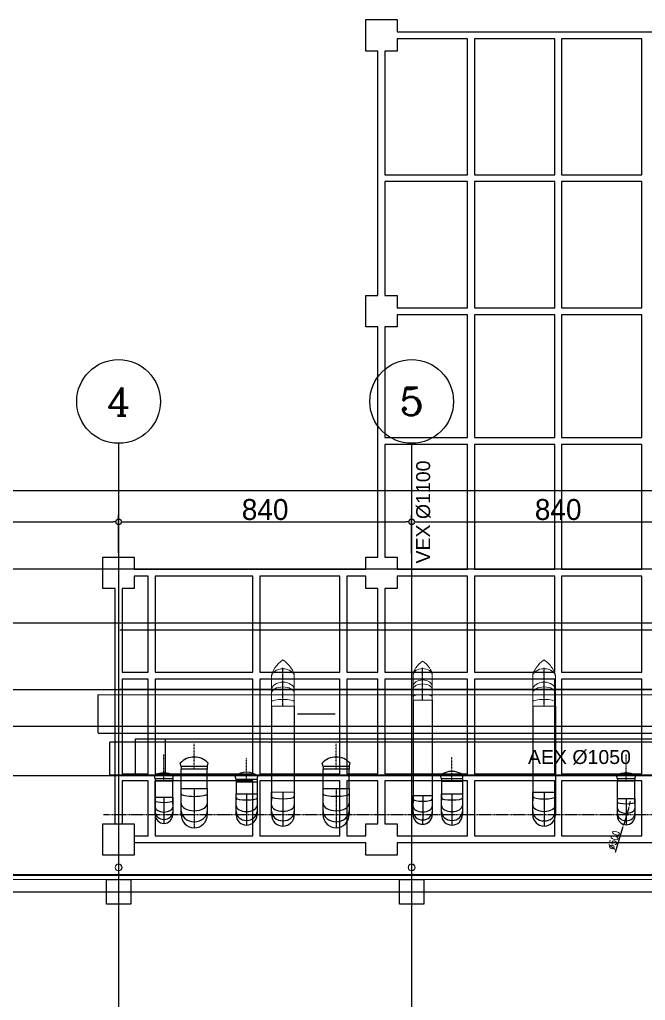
# Model space of a CAD drawing. Extents: x -3450 to 27857, y -1288 to 11880.
# Drawn here: x 2356 to 4150, y 8689 to 11499 of the extents above; entities that cross this region are included whole.
import ezdxf
from ezdxf.enums import TextEntityAlignment as Align

# ---------------------------------------------------------------- set-up
doc = ezdxf.new("R2010")
doc.units = 0
for name, pattern in [('188K-SM-03-F20-MECH-EQ-Y2257103$0$CENTER', [2, 1.25, -0.25, 0.25, -0.25]), ('188K-SM-03-F20-MECH-EQ-Y2257103$0$CENTER2', [1.125, 0.75, -0.125, 0.125, -0.125]), ('188K-SM-03-F20-MECH-EQ-Y2257103$0$HIDDEN', [0.375, 0.25, -0.125]), ('X-S-FAB-L20$0$COL-CEN-LIN', [3.25, 2.5, -0.25, 0.25, -0.25])]:
    doc.linetypes.add(name, pattern=pattern)
for name, color, linetype in [('188K-SM-03-F20-MECH-EQ-Y2257103$0$0-Block Center-Line', 1, '188K-SM-03-F20-MECH-EQ-Y2257103$0$CENTER'), ('188K-SM-03-F20-MECH-EQ-Y2257103$0$0-CF-AAS-AEX', 1, 'Continuous'), ('188K-SM-03-F20-MECH-EQ-Y2257103$0$0-CF-AAS-GEX', 5, 'Continuous'), ('188K-SM-03-F20-MECH-EQ-Y2257103$0$0-CF-AAS-SEX', 3, 'Continuous'), ('188K-SM-03-F20-MECH-EQ-Y2257103$0$0-CF-AAS-VEX', 6, 'Continuous'), ('188K-SM-03-F20-MECH-EQ-Y2257103$0$0-CF-AAS-平台', 40, 'Continuous'), ('188K-SM-03-F20-MECH-EQ-Y2257103$0$Block Center-Line', 1, '188K-SM-03-F20-MECH-EQ-Y2257103$0$CENTER2'), ('X-S-FAB-L20$0$0-MC', 8, 'Continuous'), ('X-S-FAB-L20$0$0-NC', 8, 'Continuous'), ('X-S-FAB-L20$0$1_l20平面圖_1_A-OBJE-MEP', 8, 'Continuous'), ('X-S-FAB-L20$0$1_l20平面圖_1_A-WALL-EX', 8, 'Continuous'), ('X-S-FAB-L20$0$A-BLOCK', 8, 'Continuous'), ('X-S-FAB-L20$0$BLOCK', 8, 'Continuous'), ('X-S-FAB-L20$0$CCL', 8, 'X-S-FAB-L20$0$COL-CEN-LIN'), ('X-S-FAB-L20$0$COL-S', 8, 'Continuous'), ('X-S-FAB-L20$0$DIM', 8, 'Continuous'), ('X-S-FAB-L20$0$Steel Frame-188K', 8, 'Continuous')]:
    doc.layers.add(name, color=color, linetype=linetype)
doc.styles.add('188K-SM-03-F20-MECH-EQ-Y2257103$0$dim-txt', font='simplex.shx', dxfattribs={"width": 0.8})
doc.styles.add('188K-SM-03-F20-MECH-EQ-Y2257103$0$Standard', font='arial.ttf')
doc.styles.add('X-S-FAB-L20$0$COL-NUM', font='romanc')
doc.styles.add('X-S-FAB-L20$0$DIM', font='', dxfattribs={"width": 0.8})
doc.styles.add('X-S-FAB-L20$0$Gen-Text', font='c2.shx', dxfattribs={"bigfont": 'chinese.shx'})
doc.styles.get('X-S-FAB-L20$0$DIM').set_extended_font_data('MingLiU')
doc.dimstyles.new('188K-SM-03-F20-MECH-EQ-Y2257103$0$80-DIM(mm)', dxfattribs={"dimscale": 80, "dimtxt": 0.25, "dimasz": 0.12, "dimexe": 0.01, "dimexo": 0.01, "dimgap": 0.05, "dimtad": 1, "dimdec": 0, "dimlfac": 10, "dimzin": 0, "dimdsep": 46, "dimtxsty": '188K-SM-03-F20-MECH-EQ-Y2257103$0$dim-txt', "dimcen": 2, "dimclrd": 220, "dimclre": 220, "dimclrt": 7, "dimadec": 0, "dimazin": 0, "dimtfac": 1, "dimtdec": 0, "dimtix": 1, "dimtmove": 2, "dimatfit": 3, "dimldrblk": '188K-SM-03-F20-MECH-EQ-Y2257103$0$_DOT', "dimfxl": 1.6, "dimtvp": 1, "dimtolj": 1, "dimtzin": 0, "dimarcsym": 0})
doc.dimstyles.new('X-S-FAB-L20$0$CIRL', dxfattribs={"dimtxt": 50, "dimasz": 25, "dimexe": 16, "dimexo": 0, "dimgap": 6, "dimtad": 1, "dimdsep": 46, "dimtxsty": 'X-S-FAB-L20$0$DIM', "dimblk": 'X-S-FAB-L20$0$_DotBlank', "dimcen": 10, "dimdle": 8, "dimclrd": 256, "dimclre": 256, "dimclrt": 6, "dimadec": 0, "dimazin": 0, "dimtfac": 1, "dimtix": 1, "dimtmove": 2, "dimatfit": 0, "dimldrblk": 'X-S-FAB-L20$0$ARROW', "dimfxl": 1, "dimtolj": 1, "dimarcsym": 0})

# ---------------------------------------------------------------- blocks, each defined once
blk = doc.blocks.new('X-S-FAB-L20$0$cn-y')
at = {"layer": 'X-S-FAB-L20$0$0-MC'}
blk.add_circle((-50, 0), 50, dxfattribs=at)
at = {"layer": 'X-S-FAB-L20$0$0-NC', "style": 'X-S-FAB-L20$0$COL-NUM'}
blk.add_attdef('GRID-Y', text='', height=50, dxfattribs=at).set_placement((-50, 0), align=Align.MIDDLE_CENTER)
blk = doc.blocks.new('X-S-FAB-L20$0$_DotBlank')
at = {"color": 0, "linetype": 'ByBlock', "lineweight": -2}
blk.add_line((-0.5, 0), (-1, 0), dxfattribs=at)
blk.add_circle((0, 0), 0.5, dxfattribs=at)
blk = doc.blocks.new('*D97')
at = {"layer": 'DefPoints', "color": 0, "transparency": 16777216}
for p in [(0, 10870), (-26160, 10780), (0, 10780)]:
    blk.add_point(p, dxfattribs=at)
at = {"layer": 'X-S-FAB-L20$0$DIM', "lineweight": -2, "transparency": 16777216}
for p, q in [((-26160, 10780), (-26160, 10890)), ((0, 10780), (0, 10890)), ((-26144, 10870), (-16, 10870))]:
    blk.add_line(p, q, dxfattribs=at)
at = {"layer": 'X-S-FAB-L20$0$DIM', "lineweight": -2, "transparency": 16777216, "xscale": 16, "yscale": 16, "zscale": 16, "rotation": 180}
blk.add_blockref('X-S-FAB-L20$0$_DotBlank', (-26160, 10870), dxfattribs=at)
at = {"layer": 'X-S-FAB-L20$0$DIM', "lineweight": -2, "transparency": 16777216, "xscale": 16, "yscale": 16, "zscale": 16}
blk.add_blockref('X-S-FAB-L20$0$_DotBlank', (0, 10870), dxfattribs=at)
at = {"layer": 'X-S-FAB-L20$0$DIM', "color": 6, "transparency": 16777216, "insert": (-13080, 10905), "char_height": 2.5, "attachment_point": 5, "style": 'X-S-FAB-L20$0$Gen-Text'}
blk.add_mtext('\\A1;{\\H24x;26160}', dxfattribs=at)
blk = doc.blocks.new('X-S-FAB-L20$0$ARROW')
at = {"color": 3}
blk.add_solid([(0, 0), (-2.4, -0.4), (-2.4, 0.4)], dxfattribs=at)
blk = doc.blocks.new('*D100')
at = {"layer": 'DefPoints', "color": 0, "transparency": 16777216}
for p in [(-23520, 10780), (-24360, 10690), (-23520, 10690)]:
    blk.add_point(p, dxfattribs=at)
at = {"layer": 'X-S-FAB-L20$0$DIM', "lineweight": -2, "transparency": 16777216}
for p, q in [((-24360, 10690), (-24360, 10800)), ((-23520, 10690), (-23520, 10800)), ((-24344, 10780), (-23536, 10780))]:
    blk.add_line(p, q, dxfattribs=at)
at = {"layer": 'X-S-FAB-L20$0$DIM', "lineweight": -2, "transparency": 16777216, "xscale": 16, "yscale": 16, "zscale": 16, "rotation": 180}
blk.add_blockref('X-S-FAB-L20$0$_DotBlank', (-24360, 10780), dxfattribs=at)
at = {"layer": 'X-S-FAB-L20$0$DIM', "lineweight": -2, "transparency": 16777216, "xscale": 16, "yscale": 16, "zscale": 16}
blk.add_blockref('X-S-FAB-L20$0$_DotBlank', (-23520, 10780), dxfattribs=at)
at = {"layer": 'X-S-FAB-L20$0$DIM', "color": 6, "transparency": 16777216, "insert": (-23940, 10815), "char_height": 2.5, "attachment_point": 5, "style": 'X-S-FAB-L20$0$Gen-Text'}
blk.add_mtext('\\A1;{\\H24x;840}', dxfattribs=at)
blk = doc.blocks.new('*D101')
at = {"layer": 'DefPoints', "color": 0, "transparency": 16777216}
for p in [(-22680, 10780), (-23520, 10690), (-22680, 10690)]:
    blk.add_point(p, dxfattribs=at)
at = {"layer": 'X-S-FAB-L20$0$DIM', "lineweight": -2, "transparency": 16777216}
for p, q in [((-23520, 10690), (-23520, 10800)), ((-22680, 10690), (-22680, 10800)), ((-23504, 10780), (-22696, 10780))]:
    blk.add_line(p, q, dxfattribs=at)
at = {"layer": 'X-S-FAB-L20$0$DIM', "lineweight": -2, "transparency": 16777216, "xscale": 16, "yscale": 16, "zscale": 16, "rotation": 180}
blk.add_blockref('X-S-FAB-L20$0$_DotBlank', (-23520, 10780), dxfattribs=at)
at = {"layer": 'X-S-FAB-L20$0$DIM', "lineweight": -2, "transparency": 16777216, "xscale": 16, "yscale": 16, "zscale": 16}
blk.add_blockref('X-S-FAB-L20$0$_DotBlank', (-22680, 10780), dxfattribs=at)
at = {"layer": 'X-S-FAB-L20$0$DIM', "color": 6, "transparency": 16777216, "insert": (-23100, 10815), "char_height": 2.5, "attachment_point": 5, "style": 'X-S-FAB-L20$0$Gen-Text'}
blk.add_mtext('\\A1;{\\H24x;840}', dxfattribs=at)
blk = doc.blocks.new('*D102')
at = {"layer": 'DefPoints', "color": 0, "transparency": 16777216}
for p in [(-21840, 10780), (-22680, 10690), (-21840, 10690)]:
    blk.add_point(p, dxfattribs=at)
at = {"layer": 'X-S-FAB-L20$0$DIM', "lineweight": -2, "transparency": 16777216}
for p, q in [((-22680, 10690), (-22680, 10800)), ((-21840, 10690), (-21840, 10800)), ((-22664, 10780), (-21856, 10780))]:
    blk.add_line(p, q, dxfattribs=at)
at = {"layer": 'X-S-FAB-L20$0$DIM', "lineweight": -2, "transparency": 16777216, "xscale": 16, "yscale": 16, "zscale": 16, "rotation": 180}
blk.add_blockref('X-S-FAB-L20$0$_DotBlank', (-22680, 10780), dxfattribs=at)
at = {"layer": 'X-S-FAB-L20$0$DIM', "lineweight": -2, "transparency": 16777216, "xscale": 16, "yscale": 16, "zscale": 16}
blk.add_blockref('X-S-FAB-L20$0$_DotBlank', (-21840, 10780), dxfattribs=at)
at = {"layer": 'X-S-FAB-L20$0$DIM', "color": 6, "transparency": 16777216, "insert": (-22260, 10815), "char_height": 2.5, "attachment_point": 5, "style": 'X-S-FAB-L20$0$Gen-Text'}
blk.add_mtext('\\A1;{\\H24x;840}', dxfattribs=at)
blk = doc.blocks.new('X-S-FAB-L20$0$鋼棚_AAS')
at = {"layer": 'X-S-FAB-L20$0$Steel Frame-188K'}
blk.add_lwpolyline([(1680, 111.9), (843.5, 111.9), (843.5, 76.9), (753.5, 76.9), (753.5, 111.9), (90, 111.9), (90, 76.9), (0, 76.9), (0, 166.9), (35, 166.9), (35, 840.9), (0, 840.9), (0, 930.9), (90, 930.9), (90, 895.9), (753.5, 895.9), (753.5, 930.9), (788.5, 930.9), (788.5, 1590.5), (753.5, 1590.5), (753.5, 1680.5), (788.5, 1680.5), (788.5, 2380.9), (753.5, 2380.9), (753.5, 2470.9), (843.5, 2470.9), (843.5, 2435.9), (1680, 2435.9)], dxfattribs=at)
for points in [[(1045, 2415.9), (843.5, 2415.9), (843.5, 2380.9), (808.5, 2380.9), (808.5, 2026.6), (1045, 2026.6)], [(1295, 2415.9), (1065, 2415.9), (1065, 2026.6), (1295, 2026.6)], [(1545, 2415.9), (1315, 2415.9), (1315, 2026.6), (1545, 2026.6)], [(1045, 2006.6), (808.5, 2006.6), (808.5, 1680.5), (843.5, 1680.5), (843.5, 1645.5), (1045, 1645.5)], [(1295, 2006.6), (1065, 2006.6), (1065, 1645.5), (1295, 1645.5)], [(1545, 2006.6), (1315, 2006.6), (1315, 1645.5), (1545, 1645.5)], [(1045, 1625.5), (843.5, 1625.5), (843.5, 1590.5), (808.5, 1590.5), (808.5, 1273.5), (1045, 1273.5)], [(1295, 1625.5), (1065, 1625.5), (1065, 1273.5), (1295, 1273.5)], [(1545, 1625.5), (1315, 1625.5), (1315, 1273.5), (1545, 1273.5)], [(1045, 1253.5), (808.5, 1253.5), (808.5, 930.9), (843.5, 930.9), (843.5, 895.9), (1045, 895.9)], [(1295, 1253.5), (1065, 1253.5), (1065, 895.9), (1295, 895.9)], [(1545, 1253.5), (1315, 1253.5), (1315, 895.9), (1545, 895.9)], [(129.5, 875.9), (90, 875.9), (90, 840.9), (55, 840.9), (55, 601.5), (129.5, 601.5)], [(429.5, 875.9), (149.5, 875.9), (149.5, 601.5), (429.5, 601.5)], [(679.5, 875.9), (449.5, 875.9), (449.5, 601.5), (679.5, 601.5)], [(788.5, 840.9), (753.5, 840.9), (753.5, 875.9), (699.5, 875.9), (699.5, 601.5), (788.5, 601.5)], [(1045, 875.9), (843.5, 875.9), (843.5, 840.9), (808.5, 840.9), (808.5, 601.5), (1045, 601.5)], [(1295, 875.9), (1065, 875.9), (1065, 601.5), (1295, 601.5)], [(1545, 875.9), (1315, 875.9), (1315, 601.5), (1545, 601.5)], [(129.5, 581.5), (55, 581.5), (55, 310.3), (129.5, 310.3)], [(429.5, 581.5), (149.5, 581.5), (149.5, 310.3), (429.5, 310.3)], [(679.5, 581.5), (449.5, 581.5), (449.5, 310.3), (679.5, 310.3)], [(788.5, 581.5), (699.5, 581.5), (699.5, 310.3), (788.5, 310.3)], [(1045, 581.5), (808.5, 581.5), (808.5, 310.3), (1045, 310.3)], [(1295, 581.5), (1065, 581.5), (1065, 310.3), (1295, 310.3)], [(1545, 581.5), (1315, 581.5), (1315, 310.3), (1545, 310.3)], [(129.5, 290.3), (55, 290.3), (55, 166.9), (90, 166.9), (90, 131.9), (129.5, 131.9)], [(429.5, 290.3), (149.5, 290.3), (149.5, 131.9), (429.5, 131.9)], [(679.5, 290.3), (449.5, 290.3), (449.5, 131.9), (679.5, 131.9)], [(788.5, 290.3), (699.5, 290.3), (699.5, 131.9), (753.5, 131.9), (753.5, 166.9), (788.5, 166.9)], [(1045, 290.3), (808.5, 290.3), (808.5, 166.9), (843.5, 166.9), (843.5, 131.9), (1045, 131.9)], [(1295, 290.3), (1065, 290.3), (1065, 131.9), (1295, 131.9)], [(1545, 290.3), (1315, 290.3), (1315, 131.9), (1545, 131.9)]]:
    blk.add_lwpolyline(points, close=True, dxfattribs=at)
blk = doc.blocks.new('*U650')
for p, q in [((0, -22.5), (0, 22.5)), ((0, 22.5), (45, 22.5)), ((45, -22.5), (0, -22.5))]:
    blk.add_line(p, q)
blk.add_arc((45, 0), 22.5, 270, 90)
for centre, ratio in [((9, 0), 0.198912), ((25.5, 0), 0.566454), ((38.1, 0), 0.847759)]:
    blk.add_ellipse(centre, major_axis=(0, 22.5), ratio=ratio, start_param=3.141593, end_param=6.283185)
at = {"layer": '188K-SM-03-F20-MECH-EQ-Y2257103$0$0-Block Center-Line'}
blk.add_line((0, 0), (67.5, 0), dxfattribs=at)
blk = doc.blocks.new('*U632')
for p, q in [((0, -24.1), (0, 24.1)), ((0, 24.1), (48.2, 24.1)), ((48.2, -24.1), (0, -24.1))]:
    blk.add_line(p, q)
blk.add_arc((48.2, 0), 24.1, 270, 90)
for centre, ratio in [((9.6, 0), 0.198912), ((27.3, 0), 0.566454), ((40.9, 0), 0.847759)]:
    blk.add_ellipse(centre, major_axis=(0, 24.1), ratio=ratio, start_param=3.141593, end_param=6.283185)
at = {"layer": '188K-SM-03-F20-MECH-EQ-Y2257103$0$0-Block Center-Line'}
blk.add_line((0, 0), (72.3, 0), dxfattribs=at)
blk = doc.blocks.new('*U634')
for p, q in [((105, 27.5), (160, 27.5)), ((160, 27.5), (160, -27.5)), ((160, -27.5), (105, -27.5))]:
    blk.add_line(p, q)
blk.add_arc((105, 0), 27.5, 90.0267, 270.0267)
for centre, ratio in [((113.4, 0), 0.847759), ((128.8, 0), 0.566454), ((149.1, 0), 0.198912)]:
    blk.add_ellipse(centre, major_axis=(0, -27.5), ratio=ratio, start_param=3.141593, end_param=6.283185)
at = {"layer": '188K-SM-03-F20-MECH-EQ-Y2257103$0$0-Block Center-Line'}
blk.add_line((160, 0), (77.5, 0), dxfattribs=at)
blk = doc.blocks.new('*U731')
for p, q in [((100, 30), (160, 30)), ((160, 30), (160, -30)), ((160, -30), (100, -30))]:
    blk.add_line(p, q)
blk.add_arc((100, 0), 30, 90.0267, 270.0267)
for centre, ratio in [((109.1, 0), 0.847759), ((126, 0), 0.566454), ((148.1, 0), 0.198912)]:
    blk.add_ellipse(centre, major_axis=(0, -30), ratio=ratio, start_param=3.141593, end_param=6.283185)
at = {"layer": '188K-SM-03-F20-MECH-EQ-Y2257103$0$0-Block Center-Line'}
blk.add_line((160, 0), (70, 0), dxfattribs=at)
blk = doc.blocks.new('*U643')
for p, q in [((-300, 100), (-325, 0)), ((-300, 175), (300, 175)), ((-300, 100), (-300, 175)), ((-300, 100), (300, 100)), ((300, 100), (300, 175)), ((300, 100), (325, 0))]:
    blk.add_line(p, q)
blk.add_arc((0, 412), 525, 231.6978, 308.3022)
at = {"layer": '188K-SM-03-F20-MECH-EQ-Y2257103$0$Block Center-Line'}
blk.add_line((0, 175), (0, -525), dxfattribs=at)
blk = doc.blocks.new('*U648')
for p, q in [((-300, 100), (-325, 0)), ((-300, 175), (300, 175)), ((-300, 100), (-300, 175)), ((-300, 100), (300, 100)), ((300, 100), (300, 175)), ((300, 100), (325, 0))]:
    blk.add_line(p, q)
blk.add_arc((0, 412), 525, 231.6978, 308.3022)
at = {"layer": '188K-SM-03-F20-MECH-EQ-Y2257103$0$Block Center-Line'}
blk.add_line((0, 175), (0, -525), dxfattribs=at)
blk = doc.blocks.new('*U686')
for p, q in [((0, -25), (0, 25)), ((0, 25), (50, 25)), ((50, -25), (0, -25))]:
    blk.add_line(p, q)
blk.add_arc((50, 0), 25, 270, 90)
for centre, ratio in [((9.9, 0), 0.198912), ((28.3, 0), 0.566454), ((42.4, 0), 0.847759)]:
    blk.add_ellipse(centre, major_axis=(0, 25), ratio=ratio, start_param=3.141593, end_param=6.283185)
at = {"layer": '188K-SM-03-F20-MECH-EQ-Y2257103$0$0-Block Center-Line'}
blk.add_line((0, 0), (75, 0), dxfattribs=at)
blk = doc.blocks.new('*U687')
for p, q in [((95, 32.5), (160, 32.5)), ((160, 32.5), (160, -32.5)), ((160, -32.5), (95, -32.5))]:
    blk.add_line(p, q)
blk.add_arc((95, 0), 32.5, 90.0267, 270.0267)
for centre, ratio in [((104.9, 0), 0.847759), ((123.2, 0), 0.566454), ((147.1, 0), 0.198912)]:
    blk.add_ellipse(centre, major_axis=(0, -32.5), ratio=ratio, start_param=3.141593, end_param=6.283185)
at = {"layer": '188K-SM-03-F20-MECH-EQ-Y2257103$0$0-Block Center-Line'}
blk.add_line((160, 0), (62.5, 0), dxfattribs=at)
blk = doc.blocks.new('*U679')
for p, q in [((-375, 100), (-400, 0)), ((-375, 175), (375, 175)), ((-375, 100), (-375, 175)), ((-375, 100), (375, 100)), ((375, 100), (375, 175)), ((375, 100), (400, 0))]:
    blk.add_line(p, q)
blk.add_arc((0, 377), 550, 223.281, 316.719)
at = {"layer": '188K-SM-03-F20-MECH-EQ-Y2257103$0$Block Center-Line'}
blk.add_line((0, 175), (0, -550), dxfattribs=at)
blk = doc.blocks.new('*U680')
for p, q in [((-375, 100), (-400, 0)), ((-375, 175), (375, 175)), ((-375, 100), (-375, 175)), ((-375, 100), (375, 100)), ((375, 100), (375, 175)), ((375, 100), (400, 0))]:
    blk.add_line(p, q)
blk.add_arc((0, 377), 550, 223.281, 316.719)
at = {"layer": '188K-SM-03-F20-MECH-EQ-Y2257103$0$Block Center-Line'}
blk.add_line((0, 175), (0, -550), dxfattribs=at)
blk = doc.blocks.new('188K-SM-03-F20-MECH-EQ-Y2257103$0$SEX')
at = {"layer": '188K-SM-03-F20-MECH-EQ-Y2257103$0$0-CF-AAS-SEX'}
for p, q in [((3196.5, 554.6), (-41.7, 554.6)), ((3196.5, 384.6), (-41.7, 384.6))]:
    blk.add_line(p, q, dxfattribs=at)
blk = doc.blocks.new('*D612')
at = {"color": 220, "lineweight": -2, "ltscale": 2, "transparency": 16777216}
for p, q in [((4104.8, 9250.4), (4107.6, 9259.6)), ((4102.1, 9241.2), (4087.8, 9193.2)), ((4064.2, 9113.9), (4085.1, 9184))]:
    blk.add_line(p, q, dxfattribs=at)
at = {"color": 220, "ltscale": 2, "transparency": 16777216}
for points in [[(4103.3, 9250.8), (4106.4, 9249.9), (4102.1, 9241.2)], [(4083.5, 9184.5), (4086.6, 9183.6), (4087.8, 9193.2)]]:
    blk.add_solid(points, dxfattribs=at)
at = {"layer": 'DefPoints', "color": 0, "ltscale": 2, "transparency": 16777216}
for p in [(4102.1, 9241.2), (4087.8, 9193.2)]:
    blk.add_point(p, dxfattribs=at)
at = {"color": 7, "ltscale": 2, "transparency": 16777216, "insert": (4059.8, 9148.3), "char_height": 20, "attachment_point": 5, "rotation": 73.4108, "style": '188K-SM-03-F20-MECH-EQ-Y2257103$0$dim-txt'}
blk.add_mtext('\\A1;∅500', dxfattribs=at)
blk = doc.blocks.new('188K-SM-03-F20-MECH-EQ-Y2257103$0$_DOT')
at = {"color": 0, "linetype": 'ByBlock'}
blk.add_line((-0.5, 0), (-1, 0), dxfattribs=at)
at = {"color": 0, "linetype": 'ByBlock', "const_width": 0.5}
blk.add_lwpolyline([(-0.25, 0, 1), (0.25, 0, 1)], format="xyb", close=True, dxfattribs=at)
blk = doc.blocks.new('188K-SM-03-F20-MECH-EQ-Y2257103$0$AEX')
at = {"layer": '188K-SM-03-F20-MECH-EQ-Y2257103$0$0-CF-AAS-AEX'}
for p, q in [((2.4, 243.7), (3888.1, 243.7)), ((2.4, 243.7, 0), (2.4, 138.7, 0)), ((2.4, 138.7), (3888.1, 138.7))]:
    blk.add_line(p, q, dxfattribs=at)
at = {"layer": '188K-SM-03-F20-MECH-EQ-Y2257103$0$0-CF-AAS-AEX', "elevation": 0}
blk.add_lwpolyline([(89.2, 138.7), (89.2, 243.7)], dxfattribs=at)
at = {"layer": '188K-SM-03-F20-MECH-EQ-Y2257103$0$0-CF-AAS-AEX', "style": '188K-SM-03-F20-MECH-EQ-Y2257103$0$Standard'}
blk.add_text('AEX %%C1050', height=40, dxfattribs=at).set_placement((1128.4, 191.2), align=Align.MIDDLE_LEFT)
blk = doc.blocks.new('*U719')
for p, q in [((-250, 100), (-275, 0)), ((-250, 175), (250, 175)), ((-250, 100), (-250, 175)), ((-250, 100), (250, 100)), ((250, 100), (250, 175)), ((250, 100), (275, 0))]:
    blk.add_line(p, q)
blk.add_arc((0, 533), 600, 242.6774, 297.3226)
at = {"layer": '188K-SM-03-F20-MECH-EQ-Y2257103$0$Block Center-Line'}
blk.add_line((0, 175), (0, -600), dxfattribs=at)
blk = doc.blocks.new('*U726')
for p, q in [((-250, 100), (-275, 0)), ((-250, 175), (250, 175)), ((-250, 100), (-250, 175)), ((-250, 100), (250, 100)), ((250, 100), (250, 175)), ((250, 100), (275, 0))]:
    blk.add_line(p, q)
blk.add_arc((0, 533), 600, 242.6774, 297.3226)
at = {"layer": '188K-SM-03-F20-MECH-EQ-Y2257103$0$Block Center-Line'}
blk.add_line((0, 175), (0, -600), dxfattribs=at)
blk = doc.blocks.new('188K-SM-03-F20-MECH-EQ-Y2257103$0$GEX')
at = {"layer": '188K-SM-03-F20-MECH-EQ-Y2257103$0$0-CF-AAS-GEX'}
for p, q in [((19.4, 228.7, 0), (19.4, 324.1, 0)), ((4062.5, 323.7, 0), (19.4, 323.8, 0)), ((4062.5, 228.7, 0), (19.4, 228.8, 0))]:
    blk.add_line(p, q, dxfattribs=at)
at = {"layer": '188K-SM-03-F20-MECH-EQ-Y2257103$0$0-CF-AAS-GEX', "xscale": 0.1, "yscale": 0.1, "zscale": 0.1, "rotation": 180}
for name, p in [('*U726', (175, 229.1, 0)), ('*U719', (1500, 229.1, 0))]:
    blk.add_blockref(name, p, dxfattribs=at)
blk = doc.blocks.new('*D1135')
at = {"color": 220, "lineweight": -2, "ltscale": 2, "transparency": 16777216}
for p, q in [((9072.6, 9820), (9044.4, 9820)), ((9045.2, 9810.4), (9045.2, 9589.5)), ((0.7, 9579.9), (9046, 9579.9))]:
    blk.add_line(p, q, dxfattribs=at)
at = {"color": 220, "ltscale": 2, "transparency": 16777216}
for points in [[(9043.6, 9810.4), (9046.8, 9810.4), (9045.2, 9820)], [(9043.6, 9589.5), (9046.8, 9589.5), (9045.2, 9579.9)]]:
    blk.add_solid(points, dxfattribs=at)
at = {"layer": 'DefPoints', "color": 0, "ltscale": 2, "transparency": 16777216}
for p in [(9073.4, 9820), (-0.1, 9579.9), (9045.2, 9579.9)]:
    blk.add_point(p, dxfattribs=at)
at = {"color": 7, "ltscale": 2, "transparency": 16777216, "insert": (9031.2, 9700), "char_height": 20, "attachment_point": 5, "rotation": 90, "style": '188K-SM-03-F20-MECH-EQ-Y2257103$0$dim-txt'}
blk.add_mtext('\\A1;2401', dxfattribs=at)
blk = doc.blocks.new('*D1138')
at = {"color": 220, "lineweight": -2, "ltscale": 2, "transparency": 16777216}
for p, q in [((9187, 9473.8), (13.2, 9473.8)), ((14, 9464.2), (14, 9343.3)), ((0.7, 9333.7), (14.8, 9333.7))]:
    blk.add_line(p, q, dxfattribs=at)
at = {"color": 220, "ltscale": 2, "transparency": 16777216}
for points in [[(12.4, 9464.2), (15.6, 9464.2), (14, 9473.8)], [(12.4, 9343.3), (15.6, 9343.3), (14, 9333.7)]]:
    blk.add_solid(points, dxfattribs=at)
at = {"layer": 'DefPoints', "color": 0, "ltscale": 2, "transparency": 16777216}
for p in [(9187.8, 9473.8, 0), (-0.1, 9333.7, 0), (14, 9333.7)]:
    blk.add_point(p, dxfattribs=at)
at = {"color": 7, "ltscale": 2, "transparency": 16777216, "insert": (0, 9403.7), "char_height": 20, "attachment_point": 5, "rotation": 90, "style": '188K-SM-03-F20-MECH-EQ-Y2257103$0$dim-txt'}
blk.add_mtext('\\A1;1401', dxfattribs=at)
blk = doc.blocks.new('*D1137')
at = {"color": 220, "lineweight": -2, "ltscale": 2, "transparency": 16777216}
for p, q in [((9141.9, 9438.8), (9107.9, 9438.8)), ((9108.7, 9429.2), (9108.7, 9343.3)), ((0.7, 9333.7), (9109.5, 9333.7))]:
    blk.add_line(p, q, dxfattribs=at)
at = {"color": 220, "ltscale": 2, "transparency": 16777216}
for points in [[(9107.1, 9429.2), (9110.3, 9429.2), (9108.7, 9438.8)], [(9107.1, 9343.3), (9110.3, 9343.3), (9108.7, 9333.7)]]:
    blk.add_solid(points, dxfattribs=at)
at = {"layer": 'DefPoints', "color": 0, "ltscale": 2, "transparency": 16777216}
for p in [(9142.7, 9438.8, 0), (-0.1, 9333.7, 0), (9108.7, 9333.7)]:
    blk.add_point(p, dxfattribs=at)
at = {"color": 7, "ltscale": 2, "transparency": 16777216, "insert": (9094.7, 9386.2), "char_height": 20, "attachment_point": 5, "rotation": 90, "style": '188K-SM-03-F20-MECH-EQ-Y2257103$0$dim-txt'}
blk.add_mtext('\\A1;1051', dxfattribs=at)
blk = doc.blocks.new('*D1136')
at = {"color": 220, "lineweight": -2, "ltscale": 2, "transparency": 16777216}
for p, q in [((15074.4, 9770.1), (-0.8, 9770.1)), ((0, 9760.5), (0, 9659.7))]:
    blk.add_line(p, q, dxfattribs=at)
at = {"color": 220, "ltscale": 2, "transparency": 16777216}
for points in [[(-1.6, 9760.5), (1.6, 9760.5), (0, 9770.1)], [(-1.6, 9659.7), (1.6, 9659.7), (0, 9650.1)]]:
    blk.add_solid(points, dxfattribs=at)
at = {"layer": 'DefPoints', "color": 0, "ltscale": 2, "transparency": 16777216}
for p in [(15075.2, 9770.1), (0, 9650.1), (0, 9650.1)]:
    blk.add_point(p, dxfattribs=at)
at = {"color": 7, "ltscale": 2, "transparency": 16777216, "insert": (-14, 9710.1), "char_height": 20, "attachment_point": 5, "rotation": 90, "style": '188K-SM-03-F20-MECH-EQ-Y2257103$0$dim-txt'}
blk.add_mtext('\\A1;1200', dxfattribs=at)
blk = doc.blocks.new('*U604')
at = {"color": 0, "linetype": 'Continuous', "lineweight": 0}
for p, q in [((25.4, 32.5), (23, 32.5)), ((109.7, 32.5), (25.4, 32.5)), ((109.7, -32.5), (109.7, 32.5)), ((25.4, -32.5), (23, -32.5)), ((109.7, -32.5), (25.4, -32.5))]:
    blk.add_line(p, q, dxfattribs=at)
at = {"color": 0, "linetype": 'Continuous', "lineweight": 0, "extrusion": (1.14319e-17, 2.30683e-16, -1)}
blk.add_ellipse((0, 0), major_axis=(-30, -30), ratio=0.414214, start_param=1.178097, end_param=2.748894, dxfattribs=at)
at = {"color": 0, "linetype": 'Continuous', "lineweight": 0, "extrusion": (6.7124e-32, 2.19251e-16, -1)}
for centre, ratio, end_param in [((25.4, 0), 0.707107, 6.283185), ((25.4, 0), 0.707107, 6.283185), ((63.7, 0), 0.707107, 6.283185), ((72.9, 0), 0.566454, 6.283185), ((96.8, 0), 0.198912, 6.283185), ((63.7, 0), 0.707107, 4.712389)]:
    blk.add_ellipse(centre, major_axis=(0, 32.5), ratio=ratio, start_param=3.141593, end_param=end_param, dxfattribs=at)
at = {"color": 0, "linetype": 'Continuous', "lineweight": 0, "extrusion": (-1.14319e-17, 2.30683e-16, -1)}
blk.add_ellipse((0, 0), major_axis=(-30, 30), ratio=0.414214, start_param=3.534292, end_param=5.105088, dxfattribs=at)
at = {"layer": '188K-SM-03-F20-MECH-EQ-Y2257103$0$Block Center-Line'}
blk.add_line((109.7, 0), (0, 0), dxfattribs=at)
blk = doc.blocks.new('*U628')
at = {"color": 0, "linetype": 'Continuous', "lineweight": 0}
for p, q in [((21.5, 27.5), (19.4, 27.5)), ((92.8, 27.5), (21.5, 27.5)), ((92.8, -27.5), (92.8, 27.5)), ((21.5, -27.5), (19.4, -27.5)), ((92.8, -27.5), (21.5, -27.5))]:
    blk.add_line(p, q, dxfattribs=at)
at = {"color": 0, "linetype": 'Continuous', "lineweight": 0, "extrusion": (1.14319e-17, 2.30683e-16, -1)}
blk.add_ellipse((0, 0), major_axis=(-25.4, -25.4), ratio=0.414214, start_param=1.178097, end_param=2.748894, dxfattribs=at)
at = {"color": 0, "linetype": 'Continuous', "lineweight": 0, "extrusion": (6.7124e-32, 2.19251e-16, -1)}
for centre, ratio, end_param in [((21.5, 0), 0.707107, 6.283185), ((21.5, 0), 0.707107, 6.283185), ((53.9, 0), 0.707107, 6.283185), ((61.7, 0), 0.566454, 6.283185), ((81.9, 0), 0.198912, 6.283185), ((53.9, 0), 0.707107, 4.712389)]:
    blk.add_ellipse(centre, major_axis=(0, 27.5), ratio=ratio, start_param=3.141593, end_param=end_param, dxfattribs=at)
at = {"color": 0, "linetype": 'Continuous', "lineweight": 0, "extrusion": (-1.14319e-17, 2.30683e-16, -1)}
blk.add_ellipse((0, 0), major_axis=(-25.4, 25.4), ratio=0.414214, start_param=3.534292, end_param=5.105088, dxfattribs=at)
at = {"layer": '188K-SM-03-F20-MECH-EQ-Y2257103$0$Block Center-Line'}
blk.add_line((92.8, 0), (0, 0), dxfattribs=at)
blk = doc.blocks.new('X-S-FAB-L20$0$FAB2-L05')
at = {"layer": 'X-S-FAB-L20$0$CCL'}
for p, q in [((-23520, 11005), (-23520, 0)), ((-22680, 11005), (-22680, 0)), ((-26880, 10645), (1210, 10645)), ((-26880, 9720), (1210, 9720))]:
    blk.add_line(p, q, dxfattribs=at)
at = {"layer": 'X-S-FAB-L20$0$COL-S'}
for points in [[(-23555, 9755), (-23485, 9755), (-23485, 9685), (-23555, 9685)], [(-22715, 9755), (-22645, 9755), (-22645, 9685), (-22715, 9685)]]:
    blk.add_lwpolyline(points, close=True, dxfattribs=at)
at = {"layer": 'X-S-FAB-L20$0$A-BLOCK'}
ref = blk.add_blockref('X-S-FAB-L20$0$cn-y', (-23400, 11125), dxfattribs=dict(at, xscale=2.399999999999997, yscale=2.399999999999997, zscale=2.399999999999997))
ref.add_attrib('GRID-Y', '4', dxfattribs={"layer": 'X-S-FAB-L20$0$0-NC', "height": 80, "style": 'X-S-FAB-L20$0$COL-NUM'}).set_placement((-23520, 11125), align=Align.MIDDLE_CENTER)
ref = blk.add_blockref('X-S-FAB-L20$0$cn-y', (-22560, 11125), dxfattribs=dict(at, xscale=2.399999999999997, yscale=2.399999999999997, zscale=2.399999999999997))
ref.add_attrib('GRID-Y', '5', dxfattribs={"layer": 'X-S-FAB-L20$0$0-NC', "height": 80, "style": 'X-S-FAB-L20$0$COL-NUM'}).set_placement((-22680, 11125), align=Align.MIDDLE_CENTER)
at = {"layer": 'X-S-FAB-L20$0$DIM'}
for base, p1, p2, picture, middle in [((0, 10870), (-26160, 10780), (0, 10780), '*D97', (-13080, 10905.005)), ((-23520, 10780), (-24360, 10690), (-23520, 10690), '*D100', (-23940, 10815)), ((-22680, 10780), (-23520, 10690), (-22680, 10690), '*D101', (-23100, 10815)), ((-21840, 10780), (-22680, 10690), (-21840, 10690), '*D102', (-22260, 10815))]:
    dim = blk.add_linear_dim(base=base, p1=p1, p2=p2, text='{\\H24x;<>}', dimstyle='X-S-FAB-L20$0$CIRL', override={"dimtxt": 2.5, "dimasz": 16, "dimexe": 20, "dimgap": 5, "dimtxsty": 'X-S-FAB-L20$0$Gen-Text', "dimblk1": 'X-S-FAB-L20$0$_DotBlank', "dimblk2": 'X-S-FAB-L20$0$_DotBlank', "dimsah": 1}, dxfattribs=at)
    dim.commit()
    dim.dimension.update_dxf_attribs({"geometry": picture, "text_midpoint": middle})
blk = doc.blocks.new('X-S-FAB-L20')
at = {"layer": 'X-S-FAB-L20$0$1_l20平面圖_1_A-OBJE-MEP', "color": 8, "lineweight": 0, "ltscale": 10, "flags": 128}
for points in [[(2649.5, 9070, 1), (2630.5, 9070, 1)], [(3489.5, 9070, 1), (3470.5, 9070, 1)]]:
    blk.add_lwpolyline(points, format="xyb", close=True, dxfattribs=at)
at = {"layer": 'X-S-FAB-L20$0$1_l20平面圖_1_A-OBJE-MEP', "color": 8, "lineweight": 0, "ltscale": 10}
for centre in [(2640, 9070), (3480, 9070)]:
    blk.add_circle(centre, 10, dxfattribs=at)
at = {"layer": 'X-S-FAB-L20$0$1_l20平面圖_1_A-WALL-EX', "color": 6, "lineweight": 0, "ltscale": 10}
blk.add_line((1800, 9046.5), (6815, 9046.5), dxfattribs=at)
at = {"layer": 'X-S-FAB-L20$0$1_l20平面圖_1_A-WALL-EX', "color": 6, "lineweight": 0, "ltscale": 10, "flags": 128}
blk.add_lwpolyline([(6815, 9050), (1800, 9050)], dxfattribs=at)
at = {"layer": 'X-S-FAB-L20$0$1_l20平面圖_1_A-WALL-EX', "color": 12, "lineweight": 0, "ltscale": 10, "flags": 128}
blk.add_lwpolyline([(1800, 9050), (6815, 9050)], dxfattribs=at)
blk.add_lwpolyline([(1800, 9050), (6815, 9050)], dxfattribs=at)
at = {"layer": 'X-S-FAB-L20$0$1_l20平面圖_1_A-WALL-EX', "color": 4, "lineweight": 0, "ltscale": 10, "flags": 128}
blk.add_lwpolyline([(1796.5, 9035), (6815, 9035)], dxfattribs=at)
at = {"layer": 'X-S-FAB-L20$0$BLOCK'}
blk.add_blockref('X-S-FAB-L20$0$FAB2-L05', (26160, -720), dxfattribs=at)
at = {"layer": 'X-S-FAB-L20$0$Steel Frame-188K'}
blk.add_blockref('X-S-FAB-L20$0$鋼棚_AAS', (2595, 9028.1), dxfattribs=at)
blk = doc.blocks.new('188K-SM-03-F20-MECH-EQ-Y2257103$0$VEX')
at = {"layer": '188K-SM-03-F20-MECH-EQ-Y2257103$0$0-CF-AAS-VEX'}
for p, q in [((-13.37, 459.84, 0), (4017.71, 460.13, 0)), ((-13.36, 350.34, 0), (-13.36, 460.34, 0)), ((-13.36, 349.84, 0), (4017.72, 350.13, 0))]:
    blk.add_line(p, q, dxfattribs=at)
at = {"ltscale": 2}
dim = blk.add_diameter_dim_2p(p1=(1507.09, 136.15), p2=(1492.81, 88.23), dimstyle='188K-SM-03-F20-MECH-EQ-Y2257103$0$80-DIM(mm)', dxfattribs=at)
dim.commit()
dim.dimension.update_dxf_attribs({"geometry": '*D612', "text_midpoint": (1464.83, 43.35), "insert": (-2595, -9105)})
blk = doc.blocks.new('188K-SM-03-F20-MECH-EQ-Y2257103')
at = {"color": 2, "linetype": '188K-SM-03-F20-MECH-EQ-Y2257103$0$HIDDEN', "ltscale": 10}
blk.add_line((25119.888, 9221), (2597.07, 9221), dxfattribs=at)
at = {"color": 1, "ltscale": 2, "elevation": -0.004}
blk.add_lwpolyline([(3152.474, 9509.882), (3260.601, 9509.882)], dxfattribs=at)
blk.add_lwpolyline([(2595, 9195), (2685, 9195), (2685, 9105), (2595, 9105)], close=True)
at = {"layer": '188K-SM-03-F20-MECH-EQ-Y2257103$0$0-CF-AAS-AEX'}
for p, q in [((2976.819, 9316.594), (2976.831, 9280.99)), ((3036.819, 9316.614), (3036.831, 9281.01)), ((3565.435, 9318.805), (3565.455, 9261.232)), ((3625.435, 9318.826), (3625.455, 9261.253))]:
    blk.add_line(p, q, dxfattribs=at)
at = {"layer": '188K-SM-03-F20-MECH-EQ-Y2257103$0$0-CF-AAS-GEX'}
for p, q in [((2745, 9251.243, -0.004), (2745, 9316.604, -0.004)), ((2795, 9251.243, -0.004), (2795, 9316.604, -0.004)), ((4069.951, 9251.243, -0.004), (4069.951, 9316.604, -0.004)), ((4119.951, 9251.243, -0.004), (4119.951, 9316.604, -0.004))]:
    blk.add_line(p, q, dxfattribs=at)
at = {"layer": '188K-SM-03-F20-MECH-EQ-Y2257103$0$0-CF-AAS-SEX'}
for p, q in [((3078.645, 9531.938), (3078.645, 9261.243)), ((3143.645, 9531.938), (3143.645, 9261.243)), ((3484.059, 9548.852), (3484.06, 9256.243)), ((3539.059, 9548.852), (3539.06, 9256.243)), ((3827.077, 9531.974), (3827.078, 9260.865)), ((3892.077, 9531.975), (3892.078, 9260.865))]:
    blk.add_line(p, q, dxfattribs=at)
at = {"layer": '188K-SM-03-F20-MECH-EQ-Y2257103$0$0-CF-AAS-VEX'}
for p, q in [((2819.319, 9295.999, -0.017), (2819.317, 9351.288, -0.017)), ((2894.319, 9296.001, -0.017), (2894.317, 9351.29, -0.017)), ((3225.96, 9296.294, -0.006), (3225.96, 9351.289, -0.006)), ((3300.96, 9296.294, -0.006), (3300.96, 9351.289, -0.006))]:
    blk.add_line(p, q, dxfattribs=at)
at = {"layer": '188K-SM-03-F20-MECH-EQ-Y2257103$0$0-CF-AAS-平台'}
blk.add_lwpolyline([(2595, 9195), (2685, 9195), (2685, 9105), (2595, 9105)], close=True, dxfattribs=at)
at = {"color": 1}
for name, p in [('188K-SM-03-F20-MECH-EQ-Y2257103$0$VEX', (2595, 9105)), ('188K-SM-03-F20-MECH-EQ-Y2257103$0$SEX', (2685, 9195)), ('188K-SM-03-F20-MECH-EQ-Y2257103$0$AEX', (2685, 9195)), ('188K-SM-03-F20-MECH-EQ-Y2257103$0$GEX', (2595, 9105))]:
    blk.add_blockref(name, p, dxfattribs=at)
at = {"layer": '188K-SM-03-F20-MECH-EQ-Y2257103$0$0-CF-AAS-AEX', "xscale": 0.1, "yscale": 0.1, "zscale": 0.1, "rotation": 180}
for name, p in [('*U648', (3595.451, 9333.736)), ('*U643', (3006.819, 9331.582, 0.006))]:
    blk.add_blockref(name, p, dxfattribs=at)
at = {"layer": '188K-SM-03-F20-MECH-EQ-Y2257103$0$0-CF-AAS-AEX', "rotation": 89.97326998849451}
for p in [(3006.794, 9121, 0.006), (3595.418, 9121)]:
    blk.add_blockref('*U731', p, dxfattribs=at)
at = {"layer": '188K-SM-03-F20-MECH-EQ-Y2257103$0$0-CF-AAS-GEX', "rotation": 270}
for p in [(2770, 9271), (4094.951, 9267.194)]:
    blk.add_blockref('*U686', p, dxfattribs=at)
at = {"layer": '188K-SM-03-F20-MECH-EQ-Y2257103$0$0-CF-AAS-SEX'}
for name, p, rotation in [('*U604', (3111.144, 9641.646), 270), ('*U628', (3511.559, 9641.679, -0.004), 270), ('*U604', (3859.577, 9641.679, -0.004), 270), ('*U687', (3111.108, 9126), 89.97326998849451), ('*U634', (3511.523, 9116), 89.97326998849451), ('*U687', (3859.541, 9125.622), 89.97326998849451)]:
    blk.add_blockref(name, p, dxfattribs=dict(at, rotation=rotation))
at = {"layer": '188K-SM-03-F20-MECH-EQ-Y2257103$0$0-CF-AAS-VEX'}
for name, p, xscale, yscale, zscale, rotation in [('*U680', (2856.817, 9368.789, -0.01), 0.1, 0.1, 0.1, 180), ('*U679', (3263.46, 9368.789, -0.004), 0.1, 0.1, 0.1, 180), ('*U650', (2856.819, 9296), 1.666666666666601, 1.666666666666601, 1.666666666666601, 270), ('*U632', (3263.462, 9296, 0.006), 1.555555880610217, 1.555555880610217, 1.555555880610217, 270)]:
    blk.add_blockref(name, p, dxfattribs=dict(at, xscale=xscale, yscale=yscale, zscale=zscale, rotation=rotation))
at = {"layer": '188K-SM-03-F20-MECH-EQ-Y2257103$0$0-CF-AAS-VEX', "style": '188K-SM-03-F20-MECH-EQ-Y2257103$0$Standard'}
blk.add_text('VEX %%C1100', height=40, rotation=90, dxfattribs=at).set_placement((3512.912, 9940.662), align=Align.MIDDLE_LEFT)
at = {"color": 1, "ltscale": 2}
for base, p1, p2, picture, middle in [((9045.235, 9579.91), (9073.436, 9820.016), (-0.112, 9579.91), '*D1135', (9031.235, 9699.963)), ((0.012, 9650.113), (15075.173, 9770.094), (0.012, 9650.113), '*D1136', (-13.988, 9710.103)), ((14.05, 9333.701), (9187.813, 9473.78, -0.004), (-0.08, 9333.701, -0.004), '*D1138', (0.05, 9403.74)), ((9108.699, 9333.701), (9142.737, 9438.77, -0.004), (-0.08, 9333.701, -0.004), '*D1137', (9094.699, 9386.235))]:
    dim = blk.add_linear_dim(base=base, p1=p1, p2=p2, angle=90, dimstyle='188K-SM-03-F20-MECH-EQ-Y2257103$0$80-DIM(mm)', dxfattribs=at)
    dim.commit()
    dim.dimension.update_dxf_attribs({"geometry": picture, "text_midpoint": middle})

msp = doc.modelspace()

# ---------------------------------------------------------------- block references
for name in ['X-S-FAB-L20', '188K-SM-03-F20-MECH-EQ-Y2257103']:
    msp.add_blockref(name, (0, 0))

doc.saveas('drawing.dxf')
